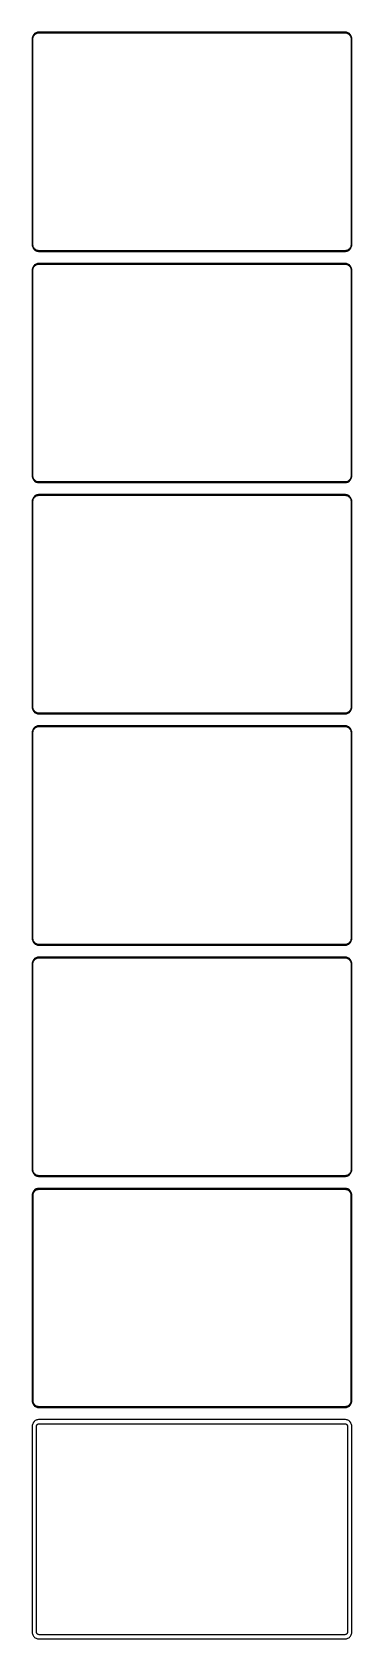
# Model space of a CAD drawing. Header units: metres. Extents: x -120 to 120, y 2528 to 5128.
# Drawn here: x -120 to 120, y 2528 to 3736 of the extents above; entities that cross this region are included whole.
import ezdxf

# ---------------------------------------------------------------- set-up
doc = ezdxf.new("R2010")
doc.units = ezdxf.units.M

msp = doc.modelspace()

# ---------------------------------------------------------------- linework, layer by layer
for p, q in [((-117.129, 3736.02), (-117.679, 3735.72)), ((-116.545, 3736.26), (-117.129, 3736.02)), ((-116.772, 3735.55), (-116.218, 3735.77)), ((-115.937, 3736.41), (-116.545, 3736.26)), ((-116.218, 3735.77), (-115.64, 3735.92)), ((-115.314, 3736.49), (-115.937, 3736.41)), ((-115.64, 3735.92), (-115.048, 3735.99)), ((115.314, 3736.49), (-115.314, 3736.49)), ((-115.048, 3735.99), (115.048, 3735.99)), ((115.048, 3735.99), (115.64, 3735.92)), ((115.937, 3736.41), (115.314, 3736.49)), ((115.64, 3735.92), (116.218, 3735.77)), ((116.545, 3736.26), (115.937, 3736.41)), ((116.218, 3735.77), (116.772, 3735.55)), ((117.129, 3736.02), (116.545, 3736.26)), ((117.679, 3735.72), (117.129, 3736.02)), ((-119.961, 3732.13), (-120, 3731.5)), ((-120, 3731.5), (-120, 3576.5)), ((-119.843, 3732.74), (-119.961, 3732.13)), ((-119.649, 3733.34), (-119.843, 3732.74)), ((-119.382, 3733.91), (-119.649, 3733.34)), ((-119.5, 3731.25), (-119.463, 3731.85)), ((-119.5, 3576.75), (-119.5, 3731.25)), ((-119.463, 3731.85), (-119.351, 3732.43)), ((-119.045, 3734.44), (-119.382, 3733.91)), ((-119.351, 3732.43), (-119.166, 3733)), ((-119.166, 3733), (-118.912, 3733.54)), ((-118.645, 3734.92), (-119.045, 3734.44)), ((-118.912, 3733.54), (-118.593, 3734.04)), ((-118.187, 3735.35), (-118.645, 3734.92)), ((-118.593, 3734.04), (-118.213, 3734.5)), ((-118.213, 3734.5), (-117.778, 3734.91)), ((-117.679, 3735.72), (-118.187, 3735.35)), ((-117.778, 3734.91), (-117.295, 3735.26)), ((-117.295, 3735.26), (-116.772, 3735.55)), ((116.772, 3735.55), (117.295, 3735.26)), ((117.295, 3735.26), (117.778, 3734.91)), ((118.187, 3735.35), (117.679, 3735.72)), ((117.778, 3734.91), (118.213, 3734.5)), ((118.645, 3734.92), (118.187, 3735.35)), ((118.213, 3734.5), (118.593, 3734.04)), ((118.593, 3734.04), (118.912, 3733.54)), ((119.045, 3734.44), (118.645, 3734.92)), ((118.912, 3733.54), (119.166, 3733)), ((119.382, 3733.91), (119.045, 3734.44)), ((119.166, 3733), (119.351, 3732.43)), ((119.351, 3732.43), (119.463, 3731.85)), ((119.649, 3733.34), (119.382, 3733.91)), ((119.463, 3731.85), (119.5, 3731.25)), ((119.5, 3731.25), (119.5, 3576.75)), ((119.843, 3732.74), (119.649, 3733.34)), ((119.961, 3732.13), (119.843, 3732.74)), ((120, 3731.5), (119.961, 3732.13)), ((120, 3576.5), (120, 3731.5)), ((-120, 3576.5), (-119.961, 3575.87)), ((-119.961, 3575.87), (-119.843, 3575.26)), ((-119.843, 3575.26), (-119.649, 3574.66)), ((-119.649, 3574.66), (-119.382, 3574.09)), ((-119.463, 3576.15), (-119.5, 3576.75)), ((-119.351, 3575.57), (-119.463, 3576.15)), ((-119.382, 3574.09), (-119.045, 3573.56)), ((-119.166, 3575), (-119.351, 3575.57)), ((-118.912, 3574.46), (-119.166, 3575)), ((-119.045, 3573.56), (-118.645, 3573.08)), ((-118.593, 3573.96), (-118.912, 3574.46)), ((-118.645, 3573.08), (-118.187, 3572.65)), ((-118.213, 3573.5), (-118.593, 3573.96)), ((-117.778, 3573.09), (-118.213, 3573.5)), ((-118.187, 3572.65), (-117.679, 3572.28)), ((-117.295, 3572.74), (-117.778, 3573.09)), ((-117.679, 3572.28), (-117.129, 3571.98)), ((-116.772, 3572.45), (-117.295, 3572.74)), ((-117.129, 3571.98), (-116.545, 3571.74)), ((-116.218, 3572.23), (-116.772, 3572.45)), ((-116.545, 3571.74), (-115.937, 3571.59)), ((-115.64, 3572.08), (-116.218, 3572.23)), ((-115.937, 3571.59), (-115.314, 3571.51)), ((-115.048, 3572.01), (-115.64, 3572.08)), ((-115.314, 3571.51), (115.314, 3571.51)), ((115.048, 3572.01), (-115.048, 3572.01)), ((115.64, 3572.08), (115.048, 3572.01)), ((115.314, 3571.51), (115.937, 3571.59)), ((116.218, 3572.23), (115.64, 3572.08)), ((115.937, 3571.59), (116.545, 3571.74)), ((116.772, 3572.45), (116.218, 3572.23)), ((116.545, 3571.74), (117.129, 3571.98)), ((117.295, 3572.74), (116.772, 3572.45)), ((117.129, 3571.98), (117.679, 3572.28)), ((117.778, 3573.09), (117.295, 3572.74)), ((117.679, 3572.28), (118.187, 3572.65)), ((118.213, 3573.5), (117.778, 3573.09)), ((118.187, 3572.65), (118.645, 3573.08)), ((118.593, 3573.96), (118.213, 3573.5)), ((118.912, 3574.46), (118.593, 3573.96)), ((118.645, 3573.08), (119.045, 3573.56)), ((119.166, 3575), (118.912, 3574.46)), ((119.045, 3573.56), (119.382, 3574.09)), ((119.351, 3575.57), (119.166, 3575)), ((119.463, 3576.15), (119.351, 3575.57)), ((119.382, 3574.09), (119.649, 3574.66)), ((119.5, 3576.75), (119.463, 3576.15)), ((119.649, 3574.66), (119.843, 3575.26)), ((119.843, 3575.26), (119.961, 3575.87)), ((119.961, 3575.87), (120, 3576.5)), ((-119.961, 3558.13), (-120, 3557.5)), ((-120, 3557.5), (-120, 3402.5)), ((-119.843, 3558.74), (-119.961, 3558.13)), ((-119.649, 3559.34), (-119.843, 3558.74)), ((-119.382, 3559.91), (-119.649, 3559.34)), ((-119.5, 3557.25), (-119.463, 3557.85)), ((-119.5, 3402.75), (-119.5, 3557.25)), ((-119.463, 3557.85), (-119.351, 3558.43)), ((-119.045, 3560.44), (-119.382, 3559.91)), ((-119.351, 3558.43), (-119.166, 3559)), ((-119.166, 3559), (-118.912, 3559.54)), ((-118.645, 3560.92), (-119.045, 3560.44)), ((-118.912, 3559.54), (-118.593, 3560.04)), ((-118.187, 3561.35), (-118.645, 3560.92)), ((-118.593, 3560.04), (-118.213, 3560.5)), ((-118.213, 3560.5), (-117.778, 3560.91)), ((-117.679, 3561.72), (-118.187, 3561.35)), ((-117.778, 3560.91), (-117.295, 3561.26)), ((-117.129, 3562.02), (-117.679, 3561.72)), ((-117.295, 3561.26), (-116.772, 3561.55)), ((-116.545, 3562.26), (-117.129, 3562.02)), ((-116.772, 3561.55), (-116.218, 3561.77)), ((-115.937, 3562.41), (-116.545, 3562.26)), ((-116.218, 3561.77), (-115.64, 3561.92)), ((-115.314, 3562.49), (-115.937, 3562.41)), ((-115.64, 3561.92), (-115.048, 3561.99)), ((115.314, 3562.49), (-115.314, 3562.49)), ((-115.048, 3561.99), (115.048, 3561.99)), ((115.048, 3561.99), (115.64, 3561.92)), ((115.937, 3562.41), (115.314, 3562.49)), ((115.64, 3561.92), (116.218, 3561.77)), ((116.545, 3562.26), (115.937, 3562.41)), ((116.218, 3561.77), (116.772, 3561.55)), ((117.129, 3562.02), (116.545, 3562.26)), ((116.772, 3561.55), (117.295, 3561.26)), ((117.679, 3561.72), (117.129, 3562.02)), ((117.295, 3561.26), (117.778, 3560.91)), ((118.187, 3561.35), (117.679, 3561.72)), ((117.778, 3560.91), (118.213, 3560.5)), ((118.645, 3560.92), (118.187, 3561.35)), ((118.213, 3560.5), (118.593, 3560.04)), ((118.593, 3560.04), (118.912, 3559.54)), ((119.045, 3560.44), (118.645, 3560.92)), ((118.912, 3559.54), (119.166, 3559)), ((119.382, 3559.91), (119.045, 3560.44)), ((119.166, 3559), (119.351, 3558.43)), ((119.351, 3558.43), (119.463, 3557.85)), ((119.649, 3559.34), (119.382, 3559.91)), ((119.463, 3557.85), (119.5, 3557.25)), ((119.5, 3557.25), (119.5, 3402.75)), ((119.843, 3558.74), (119.649, 3559.34)), ((119.961, 3558.13), (119.843, 3558.74)), ((120, 3557.5), (119.961, 3558.13)), ((120, 3402.5), (120, 3557.5)), ((-120, 3402.5), (-119.961, 3401.87)), ((-119.961, 3401.87), (-119.843, 3401.26)), ((-119.843, 3401.26), (-119.649, 3400.66)), ((-119.649, 3400.66), (-119.382, 3400.09)), ((-119.463, 3402.15), (-119.5, 3402.75)), ((-119.351, 3401.57), (-119.463, 3402.15)), ((-119.382, 3400.09), (-119.045, 3399.56)), ((-119.166, 3401), (-119.351, 3401.57)), ((-118.912, 3400.46), (-119.166, 3401)), ((-119.045, 3399.56), (-118.645, 3399.08)), ((-118.593, 3399.96), (-118.912, 3400.46)), ((-118.645, 3399.08), (-118.187, 3398.65)), ((-118.213, 3399.5), (-118.593, 3399.96)), ((-117.778, 3399.09), (-118.213, 3399.5)), ((-118.187, 3398.65), (-117.679, 3398.28)), ((-117.295, 3398.74), (-117.778, 3399.09)), ((-117.679, 3398.28), (-117.129, 3397.98)), ((-116.772, 3398.45), (-117.295, 3398.74)), ((-117.129, 3397.98), (-116.545, 3397.74)), ((-116.218, 3398.23), (-116.772, 3398.45)), ((-116.545, 3397.74), (-115.937, 3397.59)), ((-115.64, 3398.08), (-116.218, 3398.23)), ((-115.937, 3397.59), (-115.314, 3397.51)), ((-115.048, 3398.01), (-115.64, 3398.08)), ((-115.314, 3397.51), (115.314, 3397.51)), ((115.048, 3398.01), (-115.048, 3398.01)), ((115.64, 3398.08), (115.048, 3398.01)), ((115.314, 3397.51), (115.937, 3397.59)), ((116.218, 3398.23), (115.64, 3398.08)), ((115.937, 3397.59), (116.545, 3397.74)), ((116.772, 3398.45), (116.218, 3398.23)), ((116.545, 3397.74), (117.129, 3397.98)), ((117.295, 3398.74), (116.772, 3398.45)), ((117.129, 3397.98), (117.679, 3398.28)), ((117.778, 3399.09), (117.295, 3398.74)), ((117.679, 3398.28), (118.187, 3398.65)), ((118.213, 3399.5), (117.778, 3399.09)), ((118.187, 3398.65), (118.645, 3399.08)), ((118.593, 3399.96), (118.213, 3399.5)), ((118.912, 3400.46), (118.593, 3399.96)), ((118.645, 3399.08), (119.045, 3399.56)), ((119.166, 3401), (118.912, 3400.46)), ((119.045, 3399.56), (119.382, 3400.09)), ((119.351, 3401.57), (119.166, 3401)), ((119.463, 3402.15), (119.351, 3401.57)), ((119.382, 3400.09), (119.649, 3400.66)), ((119.5, 3402.75), (119.463, 3402.15)), ((119.649, 3400.66), (119.843, 3401.26)), ((119.843, 3401.26), (119.961, 3401.87)), ((119.961, 3401.87), (120, 3402.5)), ((-119.649, 3385.34), (-119.843, 3384.74)), ((-119.382, 3385.91), (-119.649, 3385.34)), ((-119.045, 3386.44), (-119.382, 3385.91)), ((-119.166, 3385), (-118.912, 3385.54)), ((-118.645, 3386.92), (-119.045, 3386.44)), ((-118.912, 3385.54), (-118.593, 3386.04)), ((-118.187, 3387.35), (-118.645, 3386.92)), ((-118.593, 3386.04), (-118.213, 3386.5)), ((-118.213, 3386.5), (-117.778, 3386.91)), ((-117.679, 3387.72), (-118.187, 3387.35)), ((-117.778, 3386.91), (-117.295, 3387.26)), ((-117.129, 3388.02), (-117.679, 3387.72)), ((-117.295, 3387.26), (-116.772, 3387.55)), ((-116.545, 3388.26), (-117.129, 3388.02)), ((-116.772, 3387.55), (-116.218, 3387.77)), ((-115.937, 3388.41), (-116.545, 3388.26)), ((-116.218, 3387.77), (-115.64, 3387.92)), ((-115.314, 3388.49), (-115.937, 3388.41)), ((-115.64, 3387.92), (-115.048, 3387.99)), ((115.314, 3388.49), (-115.314, 3388.49)), ((-115.048, 3387.99), (115.048, 3387.99)), ((115.048, 3387.99), (115.64, 3387.92)), ((115.937, 3388.41), (115.314, 3388.49)), ((115.64, 3387.92), (116.218, 3387.77)), ((116.545, 3388.26), (115.937, 3388.41)), ((116.218, 3387.77), (116.772, 3387.55)), ((117.129, 3388.02), (116.545, 3388.26)), ((116.772, 3387.55), (117.295, 3387.26)), ((117.679, 3387.72), (117.129, 3388.02)), ((117.295, 3387.26), (117.778, 3386.91)), ((118.187, 3387.35), (117.679, 3387.72)), ((117.778, 3386.91), (118.213, 3386.5)), ((118.645, 3386.92), (118.187, 3387.35)), ((118.213, 3386.5), (118.593, 3386.04)), ((118.593, 3386.04), (118.912, 3385.54)), ((119.045, 3386.44), (118.645, 3386.92)), ((118.912, 3385.54), (119.166, 3385)), ((119.382, 3385.91), (119.045, 3386.44)), ((119.649, 3385.34), (119.382, 3385.91)), ((119.843, 3384.74), (119.649, 3385.34)), ((-119.961, 3384.13), (-120, 3383.5)), ((-120, 3383.5), (-120, 3228.5)), ((-119.843, 3384.74), (-119.961, 3384.13)), ((-119.5, 3383.25), (-119.463, 3383.85)), ((-119.5, 3228.75), (-119.5, 3383.25)), ((-119.463, 3383.85), (-119.351, 3384.43)), ((-119.351, 3384.43), (-119.166, 3385)), ((119.166, 3385), (119.351, 3384.43)), ((119.351, 3384.43), (119.463, 3383.85)), ((119.463, 3383.85), (119.5, 3383.25)), ((119.5, 3383.25), (119.5, 3228.75)), ((119.961, 3384.13), (119.843, 3384.74)), ((120, 3383.5), (119.961, 3384.13)), ((120, 3228.5), (120, 3383.5)), ((-120, 3228.5), (-119.961, 3227.87)), ((-119.463, 3228.15), (-119.5, 3228.75)), ((-119.351, 3227.57), (-119.463, 3228.15)), ((119.463, 3228.15), (119.351, 3227.57)), ((119.5, 3228.75), (119.463, 3228.15)), ((119.961, 3227.87), (120, 3228.5)), ((-119.961, 3227.87), (-119.843, 3227.26)), ((-119.843, 3227.26), (-119.649, 3226.66)), ((-119.649, 3226.66), (-119.382, 3226.09)), ((-119.382, 3226.09), (-119.045, 3225.56)), ((-119.166, 3227), (-119.351, 3227.57)), ((-118.912, 3226.46), (-119.166, 3227)), ((-119.045, 3225.56), (-118.645, 3225.08)), ((-118.593, 3225.96), (-118.912, 3226.46)), ((-118.645, 3225.08), (-118.187, 3224.65)), ((-118.213, 3225.5), (-118.593, 3225.96)), ((-117.778, 3225.09), (-118.213, 3225.5)), ((-118.187, 3224.65), (-117.679, 3224.28)), ((-117.295, 3224.74), (-117.778, 3225.09)), ((-117.679, 3224.28), (-117.129, 3223.98)), ((-116.772, 3224.45), (-117.295, 3224.74)), ((-117.129, 3223.98), (-116.545, 3223.74)), ((-116.218, 3224.23), (-116.772, 3224.45)), ((-116.545, 3223.74), (-115.937, 3223.59)), ((-115.64, 3224.08), (-116.218, 3224.23)), ((-115.937, 3223.59), (-115.314, 3223.51)), ((-115.048, 3224.01), (-115.64, 3224.08)), ((-115.314, 3223.51), (115.314, 3223.51)), ((115.048, 3224.01), (-115.048, 3224.01)), ((115.64, 3224.08), (115.048, 3224.01)), ((115.314, 3223.51), (115.937, 3223.59)), ((116.218, 3224.23), (115.64, 3224.08)), ((115.937, 3223.59), (116.545, 3223.74)), ((116.772, 3224.45), (116.218, 3224.23)), ((116.545, 3223.74), (117.129, 3223.98)), ((117.295, 3224.74), (116.772, 3224.45)), ((117.129, 3223.98), (117.679, 3224.28)), ((117.778, 3225.09), (117.295, 3224.74)), ((117.679, 3224.28), (118.187, 3224.65)), ((118.213, 3225.5), (117.778, 3225.09)), ((118.187, 3224.65), (118.645, 3225.08)), ((118.593, 3225.96), (118.213, 3225.5)), ((118.912, 3226.46), (118.593, 3225.96)), ((118.645, 3225.08), (119.045, 3225.56)), ((119.166, 3227), (118.912, 3226.46)), ((119.045, 3225.56), (119.382, 3226.09)), ((119.351, 3227.57), (119.166, 3227)), ((119.382, 3226.09), (119.649, 3226.66)), ((119.649, 3226.66), (119.843, 3227.26)), ((119.843, 3227.26), (119.961, 3227.87)), ((-119.961, 3210.13), (-120, 3209.5)), ((-120, 3209.5), (-120, 3054.5)), ((-119.843, 3210.74), (-119.961, 3210.13)), ((-119.649, 3211.34), (-119.843, 3210.74)), ((-119.382, 3211.91), (-119.649, 3211.34)), ((-119.5, 3209.25), (-119.463, 3209.85)), ((-119.5, 3054.75), (-119.5, 3209.25)), ((-119.463, 3209.85), (-119.351, 3210.43)), ((-119.045, 3212.44), (-119.382, 3211.91)), ((-119.351, 3210.43), (-119.166, 3211)), ((-119.166, 3211), (-118.912, 3211.54)), ((-118.645, 3212.92), (-119.045, 3212.44)), ((-118.912, 3211.54), (-118.593, 3212.04)), ((-118.187, 3213.35), (-118.645, 3212.92)), ((-118.593, 3212.04), (-118.213, 3212.5)), ((-118.213, 3212.5), (-117.778, 3212.91)), ((-117.679, 3213.72), (-118.187, 3213.35)), ((-117.778, 3212.91), (-117.295, 3213.26)), ((-117.129, 3214.02), (-117.679, 3213.72)), ((-117.295, 3213.26), (-116.772, 3213.55)), ((-116.545, 3214.26), (-117.129, 3214.02)), ((-116.772, 3213.55), (-116.218, 3213.77)), ((-115.937, 3214.41), (-116.545, 3214.26)), ((-116.218, 3213.77), (-115.64, 3213.92)), ((-115.314, 3214.49), (-115.937, 3214.41)), ((-115.64, 3213.92), (-115.048, 3213.99)), ((115.314, 3214.49), (-115.314, 3214.49)), ((-115.048, 3213.99), (115.048, 3213.99)), ((115.048, 3213.99), (115.64, 3213.92)), ((115.937, 3214.41), (115.314, 3214.49)), ((115.64, 3213.92), (116.218, 3213.77)), ((116.545, 3214.26), (115.937, 3214.41)), ((116.218, 3213.77), (116.772, 3213.55)), ((117.129, 3214.02), (116.545, 3214.26)), ((116.772, 3213.55), (117.295, 3213.26)), ((117.679, 3213.72), (117.129, 3214.02)), ((117.295, 3213.26), (117.778, 3212.91)), ((118.187, 3213.35), (117.679, 3213.72)), ((117.778, 3212.91), (118.213, 3212.5)), ((118.645, 3212.92), (118.187, 3213.35)), ((118.213, 3212.5), (118.593, 3212.04)), ((118.593, 3212.04), (118.912, 3211.54)), ((119.045, 3212.44), (118.645, 3212.92)), ((118.912, 3211.54), (119.166, 3211)), ((119.382, 3211.91), (119.045, 3212.44)), ((119.166, 3211), (119.351, 3210.43)), ((119.351, 3210.43), (119.463, 3209.85)), ((119.649, 3211.34), (119.382, 3211.91)), ((119.463, 3209.85), (119.5, 3209.25)), ((119.5, 3209.25), (119.5, 3054.75)), ((119.843, 3210.74), (119.649, 3211.34)), ((119.961, 3210.13), (119.843, 3210.74)), ((120, 3209.5), (119.961, 3210.13)), ((120, 3054.5), (120, 3209.5)), ((-120, 3054.5), (-119.961, 3053.87)), ((-119.961, 3053.87), (-119.843, 3053.26)), ((-119.843, 3053.26), (-119.649, 3052.66)), ((-119.649, 3052.66), (-119.382, 3052.09)), ((-119.463, 3054.15), (-119.5, 3054.75)), ((-119.351, 3053.57), (-119.463, 3054.15)), ((-119.382, 3052.09), (-119.045, 3051.56)), ((-119.166, 3053), (-119.351, 3053.57)), ((-118.912, 3052.46), (-119.166, 3053)), ((-119.045, 3051.56), (-118.645, 3051.08)), ((-118.593, 3051.96), (-118.912, 3052.46)), ((-118.645, 3051.08), (-118.187, 3050.65)), ((-118.213, 3051.5), (-118.593, 3051.96)), ((-117.778, 3051.09), (-118.213, 3051.5)), ((-118.187, 3050.65), (-117.679, 3050.28)), ((-117.295, 3050.74), (-117.778, 3051.09)), ((-117.679, 3050.28), (-117.129, 3049.98)), ((-116.772, 3050.45), (-117.295, 3050.74)), ((-117.129, 3049.98), (-116.545, 3049.74)), ((-116.218, 3050.23), (-116.772, 3050.45)), ((-116.545, 3049.74), (-115.937, 3049.59)), ((-115.64, 3050.08), (-116.218, 3050.23)), ((-115.937, 3049.59), (-115.314, 3049.51)), ((-115.048, 3050.01), (-115.64, 3050.08)), ((-115.314, 3049.51), (115.314, 3049.51)), ((115.048, 3050.01), (-115.048, 3050.01)), ((115.64, 3050.08), (115.048, 3050.01)), ((115.314, 3049.51), (115.937, 3049.59)), ((116.218, 3050.23), (115.64, 3050.08)), ((115.937, 3049.59), (116.545, 3049.74)), ((116.772, 3050.45), (116.218, 3050.23)), ((116.545, 3049.74), (117.129, 3049.98)), ((117.295, 3050.74), (116.772, 3050.45)), ((117.129, 3049.98), (117.679, 3050.28)), ((117.778, 3051.09), (117.295, 3050.74)), ((117.679, 3050.28), (118.187, 3050.65)), ((118.213, 3051.5), (117.778, 3051.09)), ((118.187, 3050.65), (118.645, 3051.08)), ((118.593, 3051.96), (118.213, 3051.5)), ((118.912, 3052.46), (118.593, 3051.96)), ((118.645, 3051.08), (119.045, 3051.56)), ((119.166, 3053), (118.912, 3052.46)), ((119.045, 3051.56), (119.382, 3052.09)), ((119.351, 3053.57), (119.166, 3053)), ((119.463, 3054.15), (119.351, 3053.57)), ((119.382, 3052.09), (119.649, 3052.66)), ((119.5, 3054.75), (119.463, 3054.15)), ((119.649, 3052.66), (119.843, 3053.26)), ((119.843, 3053.26), (119.961, 3053.87)), ((119.961, 3053.87), (120, 3054.5)), ((-119.961, 3036.13), (-120, 3035.5)), ((-120, 3035.5), (-120, 2880.5)), ((-119.843, 3036.74), (-119.961, 3036.13)), ((-119.649, 3037.34), (-119.843, 3036.74)), ((-119.382, 3037.91), (-119.649, 3037.34)), ((-119.5, 3035.25), (-119.463, 3035.85)), ((-119.5, 2880.75), (-119.5, 3035.25)), ((-119.463, 3035.85), (-119.351, 3036.43)), ((-119.045, 3038.44), (-119.382, 3037.91)), ((-119.351, 3036.43), (-119.166, 3037)), ((-119.166, 3037), (-118.912, 3037.54)), ((-118.645, 3038.92), (-119.045, 3038.44)), ((-118.912, 3037.54), (-118.593, 3038.04)), ((-118.187, 3039.35), (-118.645, 3038.92)), ((-118.593, 3038.04), (-118.213, 3038.5)), ((-118.213, 3038.5), (-117.778, 3038.91)), ((-117.679, 3039.72), (-118.187, 3039.35)), ((-117.778, 3038.91), (-117.295, 3039.26)), ((-117.129, 3040.02), (-117.679, 3039.72)), ((-117.295, 3039.26), (-116.772, 3039.55)), ((-116.545, 3040.26), (-117.129, 3040.02)), ((-116.772, 3039.55), (-116.218, 3039.77)), ((-115.937, 3040.41), (-116.545, 3040.26)), ((-116.218, 3039.77), (-115.64, 3039.92)), ((-115.314, 3040.49), (-115.937, 3040.41)), ((-115.64, 3039.92), (-115.048, 3039.99)), ((115.314, 3040.49), (-115.314, 3040.49)), ((-115.048, 3039.99), (115.048, 3039.99)), ((115.048, 3039.99), (115.64, 3039.92)), ((115.937, 3040.41), (115.314, 3040.49)), ((115.64, 3039.92), (116.218, 3039.77)), ((116.545, 3040.26), (115.937, 3040.41)), ((116.218, 3039.77), (116.772, 3039.55)), ((117.129, 3040.02), (116.545, 3040.26)), ((116.772, 3039.55), (117.295, 3039.26)), ((117.679, 3039.72), (117.129, 3040.02)), ((117.295, 3039.26), (117.778, 3038.91)), ((118.187, 3039.35), (117.679, 3039.72)), ((117.778, 3038.91), (118.213, 3038.5)), ((118.645, 3038.92), (118.187, 3039.35)), ((118.213, 3038.5), (118.593, 3038.04)), ((118.593, 3038.04), (118.912, 3037.54)), ((119.045, 3038.44), (118.645, 3038.92)), ((118.912, 3037.54), (119.166, 3037)), ((119.382, 3037.91), (119.045, 3038.44)), ((119.166, 3037), (119.351, 3036.43)), ((119.351, 3036.43), (119.463, 3035.85)), ((119.649, 3037.34), (119.382, 3037.91)), ((119.463, 3035.85), (119.5, 3035.25)), ((119.5, 3035.25), (119.5, 2880.75)), ((119.843, 3036.74), (119.649, 3037.34)), ((119.961, 3036.13), (119.843, 3036.74)), ((120, 3035.5), (119.961, 3036.13)), ((120, 2880.5), (120, 3035.5)), ((-120, 2880.5), (-119.961, 2879.87)), ((-119.961, 2879.87), (-119.843, 2879.26)), ((-119.843, 2879.26), (-119.649, 2878.66)), ((-119.649, 2878.66), (-119.382, 2878.09)), ((-119.463, 2880.15), (-119.5, 2880.75)), ((-119.351, 2879.57), (-119.463, 2880.15)), ((-119.382, 2878.09), (-119.045, 2877.56)), ((-119.166, 2879), (-119.351, 2879.57)), ((-118.912, 2878.46), (-119.166, 2879)), ((-119.045, 2877.56), (-118.645, 2877.08)), ((-118.593, 2877.96), (-118.912, 2878.46)), ((-118.213, 2877.5), (-118.593, 2877.96)), ((-117.778, 2877.09), (-118.213, 2877.5)), ((118.213, 2877.5), (117.778, 2877.09)), ((118.593, 2877.96), (118.213, 2877.5)), ((118.912, 2878.46), (118.593, 2877.96)), ((118.645, 2877.08), (119.045, 2877.56)), ((119.166, 2879), (118.912, 2878.46)), ((119.045, 2877.56), (119.382, 2878.09)), ((119.351, 2879.57), (119.166, 2879)), ((119.463, 2880.15), (119.351, 2879.57)), ((119.382, 2878.09), (119.649, 2878.66)), ((119.5, 2880.75), (119.463, 2880.15)), ((119.649, 2878.66), (119.843, 2879.26)), ((119.843, 2879.26), (119.961, 2879.87)), ((119.961, 2879.87), (120, 2880.5)), ((-118.645, 2877.08), (-118.187, 2876.65)), ((-118.187, 2865.35), (-118.645, 2864.92)), ((-118.187, 2876.65), (-117.679, 2876.28)), ((-117.679, 2865.72), (-118.187, 2865.35)), ((-117.295, 2876.74), (-117.778, 2877.09)), ((-117.679, 2876.28), (-117.129, 2875.98)), ((-117.129, 2866.02), (-117.679, 2865.72)), ((-116.772, 2876.45), (-117.295, 2876.74)), ((-117.203, 2865.12), (-116.699, 2865.39)), ((-117.129, 2875.98), (-116.545, 2875.74)), ((-116.545, 2866.26), (-117.129, 2866.02)), ((-116.218, 2876.23), (-116.772, 2876.45)), ((-116.699, 2865.39), (-116.165, 2865.6)), ((-116.545, 2875.74), (-115.937, 2875.59)), ((-115.937, 2866.41), (-116.545, 2866.26)), ((-115.64, 2876.08), (-116.218, 2876.23)), ((-116.165, 2865.6), (-115.608, 2865.75)), ((-115.937, 2875.59), (-115.314, 2875.51)), ((-115.314, 2866.49), (-115.937, 2866.41)), ((-115.048, 2876.01), (-115.64, 2876.08)), ((-115.608, 2865.75), (-115.037, 2865.82)), ((-115.314, 2875.51), (115.314, 2875.51)), ((115.314, 2866.49), (-115.314, 2866.49)), ((115.048, 2876.01), (-115.048, 2876.01)), ((-115.037, 2865.82), (115.037, 2865.82)), ((115.037, 2865.82), (115.608, 2865.75)), ((115.64, 2876.08), (115.048, 2876.01)), ((115.314, 2875.51), (115.937, 2875.59)), ((115.937, 2866.41), (115.314, 2866.49)), ((115.608, 2865.75), (116.165, 2865.6)), ((116.218, 2876.23), (115.64, 2876.08)), ((115.937, 2875.59), (116.545, 2875.74)), ((116.545, 2866.26), (115.937, 2866.41)), ((116.165, 2865.6), (116.699, 2865.39)), ((116.772, 2876.45), (116.218, 2876.23)), ((116.545, 2875.74), (117.129, 2875.98)), ((117.129, 2866.02), (116.545, 2866.26)), ((116.699, 2865.39), (117.203, 2865.12)), ((117.295, 2876.74), (116.772, 2876.45)), ((117.129, 2875.98), (117.679, 2876.28)), ((117.679, 2865.72), (117.129, 2866.02)), ((117.778, 2877.09), (117.295, 2876.74)), ((117.679, 2876.28), (118.187, 2876.65)), ((118.187, 2865.35), (117.679, 2865.72)), ((118.187, 2876.65), (118.645, 2877.08)), ((118.645, 2864.92), (118.187, 2865.35)), ((-119.961, 2862.13), (-120, 2861.5)), ((-120, 2861.5), (-120, 2706.5)), ((-119.843, 2862.74), (-119.961, 2862.13)), ((-119.649, 2863.34), (-119.843, 2862.74)), ((-119.382, 2863.91), (-119.649, 2863.34)), ((-119.045, 2864.44), (-119.382, 2863.91)), ((-119.328, 2861.25), (-119.292, 2861.82)), ((-119.328, 2706.75), (-119.328, 2861.25)), ((-119.292, 2861.82), (-119.185, 2862.39)), ((-119.185, 2862.39), (-119.007, 2862.94)), ((-118.645, 2864.92), (-119.045, 2864.44)), ((-119.007, 2862.94), (-118.762, 2863.46)), ((-118.762, 2863.46), (-118.454, 2863.94)), ((-118.454, 2863.94), (-118.088, 2864.38)), ((-118.088, 2864.38), (-117.668, 2864.78)), ((-117.668, 2864.78), (-117.203, 2865.12)), ((117.203, 2865.12), (117.668, 2864.78)), ((117.668, 2864.78), (118.088, 2864.38)), ((118.088, 2864.38), (118.454, 2863.94)), ((118.454, 2863.94), (118.762, 2863.46)), ((119.045, 2864.44), (118.645, 2864.92)), ((118.762, 2863.46), (119.007, 2862.94)), ((119.007, 2862.94), (119.185, 2862.39)), ((119.382, 2863.91), (119.045, 2864.44)), ((119.185, 2862.39), (119.292, 2861.82)), ((119.292, 2861.82), (119.328, 2861.25)), ((119.328, 2861.25), (119.328, 2706.75)), ((119.649, 2863.34), (119.382, 2863.91)), ((119.843, 2862.74), (119.649, 2863.34)), ((119.961, 2862.13), (119.843, 2862.74)), ((120, 2861.5), (119.961, 2862.13)), ((120, 2706.5), (120, 2861.5)), ((-120, 2706.5), (-119.961, 2705.87)), ((-119.961, 2705.87), (-119.843, 2705.26)), ((-119.843, 2705.26), (-119.649, 2704.66)), ((-119.649, 2704.66), (-119.382, 2704.09)), ((-119.382, 2704.09), (-119.045, 2703.56)), ((-119.292, 2706.18), (-119.328, 2706.75)), ((-119.185, 2705.61), (-119.292, 2706.18)), ((-119.007, 2705.06), (-119.185, 2705.61)), ((-119.045, 2703.56), (-118.645, 2703.08)), ((-118.762, 2704.54), (-119.007, 2705.06)), ((-118.454, 2704.06), (-118.762, 2704.54)), ((-118.645, 2703.08), (-118.187, 2702.65)), ((-118.088, 2703.62), (-118.454, 2704.06)), ((-118.187, 2702.65), (-117.679, 2702.28)), ((-117.668, 2703.22), (-118.088, 2703.62)), ((-117.679, 2702.28), (-117.129, 2701.98)), ((-117.203, 2702.88), (-117.668, 2703.22)), ((-116.699, 2702.61), (-117.203, 2702.88)), ((-117.129, 2701.98), (-116.545, 2701.74)), ((-116.165, 2702.4), (-116.699, 2702.61)), ((-116.545, 2701.74), (-115.937, 2701.59)), ((-115.608, 2702.25), (-116.165, 2702.4)), ((-115.937, 2701.59), (-115.314, 2701.51)), ((-115.037, 2702.18), (-115.608, 2702.25)), ((-115.314, 2701.51), (115.314, 2701.51)), ((115.037, 2702.18), (-115.037, 2702.18)), ((115.608, 2702.25), (115.037, 2702.18)), ((115.314, 2701.51), (115.937, 2701.59)), ((116.165, 2702.4), (115.608, 2702.25)), ((115.937, 2701.59), (116.545, 2701.74)), ((116.699, 2702.61), (116.165, 2702.4)), ((116.545, 2701.74), (117.129, 2701.98)), ((117.203, 2702.88), (116.699, 2702.61)), ((117.129, 2701.98), (117.679, 2702.28)), ((117.668, 2703.22), (117.203, 2702.88)), ((118.088, 2703.62), (117.668, 2703.22)), ((117.679, 2702.28), (118.187, 2702.65)), ((118.454, 2704.06), (118.088, 2703.62)), ((118.187, 2702.65), (118.645, 2703.08)), ((118.762, 2704.54), (118.454, 2704.06)), ((118.645, 2703.08), (119.045, 2703.56)), ((119.007, 2705.06), (118.762, 2704.54)), ((119.185, 2705.61), (119.007, 2705.06)), ((119.045, 2703.56), (119.382, 2704.09)), ((119.292, 2706.18), (119.185, 2705.61)), ((119.328, 2706.75), (119.292, 2706.18)), ((119.382, 2704.09), (119.649, 2704.66)), ((119.649, 2704.66), (119.843, 2705.26)), ((119.843, 2705.26), (119.961, 2705.87)), ((119.961, 2705.87), (120, 2706.5)), ((-119.961, 2688.13), (-120, 2687.5)), ((-120, 2687.5), (-120, 2532.5)), ((-119.843, 2688.74), (-119.961, 2688.13)), ((-119.649, 2689.34), (-119.843, 2688.74)), ((-119.382, 2689.91), (-119.649, 2689.34)), ((-119.045, 2690.44), (-119.382, 2689.91)), ((-118.645, 2690.92), (-119.045, 2690.44)), ((-118.187, 2691.35), (-118.645, 2690.92)), ((-117.679, 2691.72), (-118.187, 2691.35)), ((-117.129, 2692.02), (-117.679, 2691.72)), ((-116.545, 2692.26), (-117.129, 2692.02)), ((-116.86, 2687.25), (-116.843, 2687.51)), ((-116.86, 2532.75), (-116.86, 2687.25)), ((-116.843, 2687.51), (-116.793, 2687.77)), ((-116.793, 2687.77), (-116.711, 2688.03)), ((-116.711, 2688.03), (-116.599, 2688.27)), ((-116.599, 2688.27), (-116.457, 2688.49)), ((-115.937, 2692.41), (-116.545, 2692.26)), ((-116.457, 2688.49), (-116.288, 2688.69)), ((-116.288, 2688.69), (-116.095, 2688.88)), ((-116.095, 2688.88), (-115.88, 2689.03)), ((-115.314, 2692.49), (-115.937, 2692.41)), ((-115.88, 2689.03), (-115.648, 2689.16)), ((-115.648, 2689.16), (-115.402, 2689.26)), ((-115.402, 2689.26), (-115.145, 2689.32)), ((115.314, 2692.49), (-115.314, 2692.49)), ((-115.145, 2689.32), (-114.882, 2689.36)), ((-114.882, 2689.36), (114.882, 2689.36)), ((114.882, 2689.36), (115.145, 2689.32)), ((115.145, 2689.32), (115.402, 2689.26)), ((115.937, 2692.41), (115.314, 2692.49)), ((115.402, 2689.26), (115.648, 2689.16)), ((115.648, 2689.16), (115.88, 2689.03)), ((115.88, 2689.03), (116.095, 2688.88)), ((116.545, 2692.26), (115.937, 2692.41)), ((116.095, 2688.88), (116.288, 2688.69)), ((116.288, 2688.69), (116.457, 2688.49)), ((116.457, 2688.49), (116.599, 2688.27)), ((117.129, 2692.02), (116.545, 2692.26)), ((116.599, 2688.27), (116.711, 2688.03)), ((116.711, 2688.03), (116.793, 2687.77)), ((116.793, 2687.77), (116.843, 2687.51)), ((116.843, 2687.51), (116.86, 2687.25)), ((116.86, 2687.25), (116.86, 2532.75)), ((117.679, 2691.72), (117.129, 2692.02)), ((118.187, 2691.35), (117.679, 2691.72)), ((118.645, 2690.92), (118.187, 2691.35)), ((119.045, 2690.44), (118.645, 2690.92)), ((119.382, 2689.91), (119.045, 2690.44)), ((119.649, 2689.34), (119.382, 2689.91)), ((119.843, 2688.74), (119.649, 2689.34)), ((119.961, 2688.13), (119.843, 2688.74)), ((120, 2687.5), (119.961, 2688.13)), ((120, 2532.5), (120, 2687.5)), ((-120, 2532.5), (-119.961, 2531.87)), ((-119.961, 2531.87), (-119.843, 2531.26)), ((-119.843, 2531.26), (-119.649, 2530.66)), ((-119.649, 2530.66), (-119.382, 2530.09)), ((-119.382, 2530.09), (-119.045, 2529.56)), ((-119.045, 2529.56), (-118.645, 2529.08)), ((-118.645, 2529.08), (-118.187, 2528.65)), ((-118.187, 2528.65), (-117.679, 2528.28)), ((-117.679, 2528.28), (-117.129, 2527.98)), ((-117.129, 2527.98), (-116.545, 2527.74)), ((-116.843, 2532.49), (-116.86, 2532.75)), ((-116.793, 2532.23), (-116.843, 2532.49)), ((-116.711, 2531.97), (-116.793, 2532.23)), ((-116.599, 2531.73), (-116.711, 2531.97)), ((-116.457, 2531.51), (-116.599, 2531.73)), ((-116.545, 2527.74), (-115.937, 2527.59)), ((-116.288, 2531.31), (-116.457, 2531.51)), ((-116.095, 2531.12), (-116.288, 2531.31)), ((-115.88, 2530.97), (-116.095, 2531.12)), ((-115.937, 2527.59), (-115.314, 2527.51)), ((-115.648, 2530.84), (-115.88, 2530.97)), ((-115.402, 2530.74), (-115.648, 2530.84)), ((-115.145, 2530.68), (-115.402, 2530.74)), ((-115.314, 2527.51), (115.314, 2527.51)), ((-114.882, 2530.64), (-115.145, 2530.68)), ((114.882, 2530.64), (-114.882, 2530.64)), ((115.145, 2530.68), (114.882, 2530.64)), ((115.402, 2530.74), (115.145, 2530.68)), ((115.314, 2527.51), (115.937, 2527.59)), ((115.648, 2530.84), (115.402, 2530.74)), ((115.88, 2530.97), (115.648, 2530.84)), ((116.095, 2531.12), (115.88, 2530.97)), ((115.937, 2527.59), (116.545, 2527.74)), ((116.288, 2531.31), (116.095, 2531.12)), ((116.457, 2531.51), (116.288, 2531.31)), ((116.599, 2531.73), (116.457, 2531.51)), ((116.545, 2527.74), (117.129, 2527.98)), ((116.711, 2531.97), (116.599, 2531.73)), ((116.793, 2532.23), (116.711, 2531.97)), ((116.843, 2532.49), (116.793, 2532.23)), ((116.86, 2532.75), (116.843, 2532.49)), ((117.129, 2527.98), (117.679, 2528.28)), ((117.679, 2528.28), (118.187, 2528.65)), ((118.187, 2528.65), (118.645, 2529.08)), ((118.645, 2529.08), (119.045, 2529.56)), ((119.045, 2529.56), (119.382, 2530.09)), ((119.382, 2530.09), (119.649, 2530.66)), ((119.649, 2530.66), (119.843, 2531.26)), ((119.843, 2531.26), (119.961, 2531.87)), ((119.961, 2531.87), (120, 2532.5))]:
    msp.add_line(p, q)

doc.saveas('drawing.dxf')
